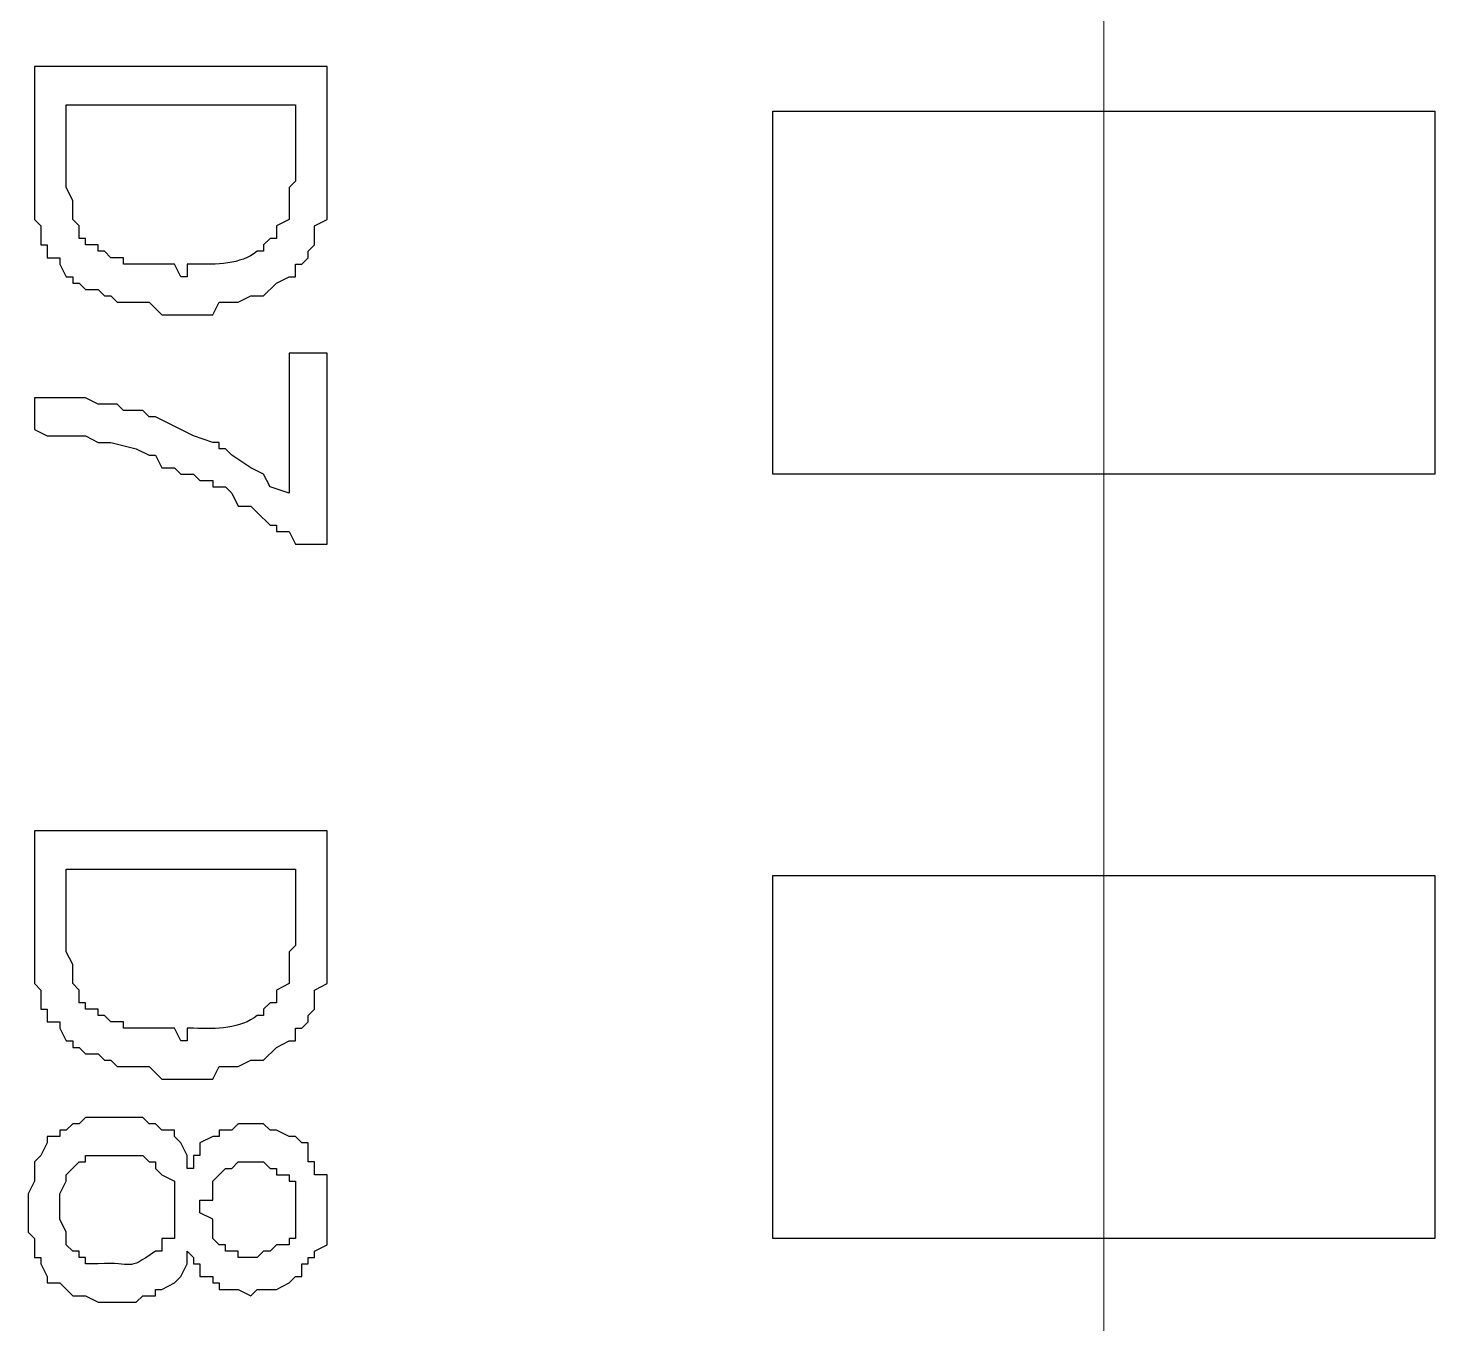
# Model space of a CAD drawing. Header units: millimetres. Extents: x -3 to 153, y 27 to 116.
# Drawn here: x 47.896 to 52.573, y 74.945 to 79.251 of the extents above; entities that cross this region are included whole.
import ezdxf

# ---------------------------------------------------------------- set-up
doc = ezdxf.new("R2010")
doc.units = ezdxf.units.MM
doc.header["$MEASUREMENT"] = 0
doc.layers.add('layer 1', color=7, linetype='Continuous')

msp = doc.modelspace()

# ---------------------------------------------------------------- linework, layer by layer
at = {"layer": 'layer 1', "color": 0, "lineweight": 20}
msp.add_open_spline([(51.4728, 46.6325), (51.4728, 46.6325), (51.4728, 87.2514), (51.4728, 87.2514)], degree=3, dxfattribs=at)
at = {"layer": 'layer 1', "color": 0}
for points, knots in [([(47.9168, 79.1234), (47.9168, 79.1234), (48.8904, 79.1234), (48.8904, 79.1234), (48.8904, 79.1234), (48.8904, 79.1234), (48.8904, 78.7847), (48.8904, 78.7847), (48.8904, 78.7847), (48.8904, 78.7353), (48.8904, 78.6859), (48.8904, 78.6365), (48.8904, 78.6365), (48.8904, 78.6365), (48.8904, 78.6154), (48.8904, 78.6154), (48.8904, 78.6154), (48.8904, 78.6154), (48.8481, 78.5942), (48.8481, 78.5942), (48.8481, 78.5942), (48.8481, 78.5942), (48.8481, 78.5307), (48.8481, 78.5307), (48.8481, 78.5307), (48.8481, 78.5307), (48.8269, 78.5095), (48.8269, 78.5095), (48.8269, 78.5095), (48.8269, 78.5095), (48.8269, 78.4884), (48.8269, 78.4884), (48.8269, 78.4884), (48.8269, 78.4884), (48.8058, 78.4672), (48.8058, 78.4672), (48.8058, 78.4672), (48.8058, 78.4672), (48.7846, 78.4672), (48.7846, 78.4672), (48.7846, 78.4672), (48.7846, 78.4672), (48.7846, 78.4249), (48.7846, 78.4249), (48.7846, 78.4249), (48.7846, 78.4249), (48.7634, 78.4249), (48.7634, 78.4249), (48.7634, 78.4249), (48.7634, 78.4249), (48.7211, 78.4037), (48.7211, 78.4037), (48.7211, 78.4037), (48.7211, 78.4037), (48.6788, 78.3614), (48.6788, 78.3614), (48.6788, 78.3614), (48.6788, 78.3614), (48.6364, 78.3614), (48.6364, 78.3614), (48.6364, 78.3614), (48.6364, 78.3614), (48.5941, 78.3402), (48.5941, 78.3402), (48.5941, 78.3402), (48.5941, 78.3402), (48.5306, 78.3402), (48.5306, 78.3402), (48.5306, 78.3402), (48.5306, 78.3402), (48.5094, 78.2979), (48.5094, 78.2979), (48.5094, 78.2979), (48.5094, 78.2979), (48.3401, 78.2979), (48.3401, 78.2979), (48.3401, 78.2979), (48.3401, 78.2979), (48.2978, 78.3402), (48.2978, 78.3402), (48.2978, 78.3402), (48.2978, 78.3402), (48.1919, 78.3402), (48.1919, 78.3402), (48.1919, 78.3402), (48.1919, 78.3402), (48.1708, 78.3614), (48.1708, 78.3614), (48.1708, 78.3614), (48.1708, 78.3614), (48.1496, 78.3614), (48.1496, 78.3614), (48.1496, 78.3614), (48.1496, 78.3614), (48.1284, 78.3825), (48.1284, 78.3825), (48.1284, 78.3825), (48.1284, 78.3825), (48.0861, 78.3825), (48.0861, 78.3825), (48.0861, 78.3825), (48.0861, 78.3825), (48.0649, 78.4037), (48.0649, 78.4037), (48.0649, 78.4037), (48.0649, 78.4037), (48.0438, 78.4037), (48.0438, 78.4037), (48.0438, 78.4037), (48.0438, 78.4037), (48.0438, 78.4249), (48.0438, 78.4249), (48.0438, 78.4249), (48.0438, 78.4249), (48.0226, 78.4249), (48.0226, 78.4249), (48.0226, 78.4249), (48.0226, 78.4249), (48.0014, 78.4672), (48.0014, 78.4672), (48.0014, 78.4672), (48.0014, 78.4672), (48.0014, 78.4884), (48.0014, 78.4884), (48.0014, 78.4884), (48.0014, 78.4884), (47.9591, 78.4884), (47.9591, 78.4884), (47.9591, 78.4884), (47.9591, 78.4884), (47.9591, 78.5307), (47.9591, 78.5307), (47.9591, 78.5307), (47.9591, 78.5307), (47.9379, 78.5307), (47.9379, 78.5307), (47.9379, 78.5307), (47.9379, 78.5307), (47.9379, 78.5942), (47.9379, 78.5942), (47.9379, 78.5942), (47.9379, 78.5942), (47.9168, 78.6154), (47.9168, 78.6154), (47.9168, 78.6154), (47.9168, 78.6154), (47.9168, 78.7635), (47.9168, 78.7635), (47.9168, 78.7635), (47.9168, 78.7635), (47.9168, 79.1234), (47.9168, 79.1234)], [0, 0, 0, 0, 0.025641, 0.025641, 0.025641, 0.025641, 0.051282, 0.051282, 0.051282, 0.051282, 0.076923, 0.076923, 0.076923, 0.076923, 0.102564, 0.102564, 0.102564, 0.102564, 0.128205, 0.128205, 0.128205, 0.128205, 0.153846, 0.153846, 0.153846, 0.153846, 0.179487, 0.179487, 0.179487, 0.179487, 0.205128, 0.205128, 0.205128, 0.205128, 0.230769, 0.230769, 0.230769, 0.230769, 0.25641, 0.25641, 0.25641, 0.25641, 0.282051, 0.282051, 0.282051, 0.282051, 0.307692, 0.307692, 0.307692, 0.307692, 0.333333, 0.333333, 0.333333, 0.333333, 0.358974, 0.358974, 0.358974, 0.358974, 0.384615, 0.384615, 0.384615, 0.384615, 0.410256, 0.410256, 0.410256, 0.410256, 0.435897, 0.435897, 0.435897, 0.435897, 0.461538, 0.461538, 0.461538, 0.461538, 0.487179, 0.487179, 0.487179, 0.487179, 0.512821, 0.512821, 0.512821, 0.512821, 0.538462, 0.538462, 0.538462, 0.538462, 0.564103, 0.564103, 0.564103, 0.564103, 0.589744, 0.589744, 0.589744, 0.589744, 0.615385, 0.615385, 0.615385, 0.615385, 0.641026, 0.641026, 0.641026, 0.641026, 0.666667, 0.666667, 0.666667, 0.666667, 0.692308, 0.692308, 0.692308, 0.692308, 0.717949, 0.717949, 0.717949, 0.717949, 0.74359, 0.74359, 0.74359, 0.74359, 0.769231, 0.769231, 0.769231, 0.769231, 0.794872, 0.794872, 0.794872, 0.794872, 0.820513, 0.820513, 0.820513, 0.820513, 0.846154, 0.846154, 0.846154, 0.846154, 0.871795, 0.871795, 0.871795, 0.871795, 0.897436, 0.897436, 0.897436, 0.897436, 0.923077, 0.923077, 0.923077, 0.923077, 0.948718, 0.948718, 0.948718, 0.948718, 1, 1, 1, 1]), ([(48.0226, 78.9964), (48.0226, 78.9964), (48.0226, 78.7212), (48.0226, 78.7212), (48.0226, 78.7212), (48.0226, 78.7212), (48.0438, 78.6789), (48.0438, 78.6789), (48.0438, 78.6789), (48.0438, 78.6789), (48.0438, 78.6154), (48.0438, 78.6154), (48.0438, 78.6154), (48.0438, 78.6154), (48.0649, 78.5942), (48.0649, 78.5942), (48.0649, 78.5942), (48.0649, 78.5942), (48.0649, 78.5519), (48.0649, 78.5519), (48.0649, 78.5519), (48.0649, 78.5519), (48.0861, 78.5519), (48.0861, 78.5519), (48.0861, 78.5519), (48.0861, 78.5519), (48.0861, 78.5307), (48.0861, 78.5307), (48.0861, 78.5307), (48.0861, 78.5307), (48.1284, 78.5307), (48.1284, 78.5307), (48.1284, 78.5307), (48.1284, 78.5307), (48.1284, 78.5095), (48.1284, 78.5095), (48.1284, 78.5095), (48.1284, 78.5095), (48.1496, 78.5095), (48.1496, 78.5095), (48.1496, 78.5095), (48.1496, 78.5095), (48.1708, 78.4884), (48.1708, 78.4884), (48.1708, 78.4884), (48.1708, 78.4884), (48.2131, 78.4884), (48.2131, 78.4884), (48.2131, 78.4884), (48.2131, 78.4884), (48.2131, 78.4672), (48.2131, 78.4672), (48.2131, 78.4672), (48.2131, 78.4672), (48.3824, 78.4672), (48.3824, 78.4672), (48.3824, 78.4672), (48.3824, 78.4672), (48.4036, 78.4249), (48.4036, 78.4249), (48.4036, 78.4249), (48.4036, 78.4249), (48.4248, 78.4249), (48.4248, 78.4249), (48.4248, 78.4249), (48.4248, 78.4249), (48.4248, 78.4672), (48.4248, 78.4672), (48.4248, 78.4672), (48.4248, 78.4672), (48.4459, 78.4672), (48.4459, 78.4672), (48.4459, 78.4672), (48.5221, 78.4644), (48.6012, 78.4654), (48.6576, 78.5095), (48.6576, 78.5095), (48.6576, 78.5095), (48.6788, 78.5095), (48.6788, 78.5095), (48.6788, 78.5095), (48.6788, 78.5095), (48.6788, 78.5307), (48.6788, 78.5307), (48.6788, 78.5307), (48.6788, 78.5307), (48.6999, 78.5519), (48.6999, 78.5519), (48.6999, 78.5519), (48.6999, 78.5519), (48.7211, 78.5519), (48.7211, 78.5519), (48.7211, 78.5519), (48.7211, 78.5519), (48.7211, 78.5942), (48.7211, 78.5942), (48.7211, 78.5942), (48.7211, 78.5942), (48.7634, 78.6154), (48.7634, 78.6154), (48.7634, 78.6154), (48.7634, 78.6154), (48.7634, 78.7212), (48.7634, 78.7212), (48.7634, 78.7212), (48.7634, 78.7212), (48.7846, 78.7424), (48.7846, 78.7424), (48.7846, 78.7424), (48.7846, 78.7424), (48.7846, 78.9964), (48.7846, 78.9964), (48.7846, 78.9964), (48.7846, 78.9964), (48.0226, 78.9964), (48.0226, 78.9964)], [0, 0, 0, 0, 0.033333, 0.033333, 0.033333, 0.033333, 0.066667, 0.066667, 0.066667, 0.066667, 0.1, 0.1, 0.1, 0.1, 0.133333, 0.133333, 0.133333, 0.133333, 0.166667, 0.166667, 0.166667, 0.166667, 0.2, 0.2, 0.2, 0.2, 0.233333, 0.233333, 0.233333, 0.233333, 0.266667, 0.266667, 0.266667, 0.266667, 0.3, 0.3, 0.3, 0.3, 0.333333, 0.333333, 0.333333, 0.333333, 0.366667, 0.366667, 0.366667, 0.366667, 0.4, 0.4, 0.4, 0.4, 0.433333, 0.433333, 0.433333, 0.433333, 0.466667, 0.466667, 0.466667, 0.466667, 0.5, 0.5, 0.5, 0.5, 0.533333, 0.533333, 0.533333, 0.533333, 0.566667, 0.566667, 0.566667, 0.566667, 0.6, 0.6, 0.6, 0.6, 0.633333, 0.633333, 0.633333, 0.633333, 0.666667, 0.666667, 0.666667, 0.666667, 0.7, 0.7, 0.7, 0.7, 0.733333, 0.733333, 0.733333, 0.733333, 0.766667, 0.766667, 0.766667, 0.766667, 0.8, 0.8, 0.8, 0.8, 0.833333, 0.833333, 0.833333, 0.833333, 0.866667, 0.866667, 0.866667, 0.866667, 0.9, 0.9, 0.9, 0.9, 0.933333, 0.933333, 0.933333, 0.933333, 1, 1, 1, 1]), ([(50.3721, 78.9752), (50.3721, 78.9752), (50.3721, 77.7687), (50.3721, 77.7687), (50.3721, 77.7687), (50.3721, 77.7687), (52.5734, 77.7687), (52.5734, 77.7687), (52.5734, 77.7687), (52.5734, 77.7687), (52.5734, 78.9752), (52.5734, 78.9752), (52.5734, 78.9752), (52.5734, 78.9752), (50.3721, 78.9752), (50.3721, 78.9752)], [0, 0, 0, 0, 0.2, 0.2, 0.2, 0.2, 0.4, 0.4, 0.4, 0.4, 0.6, 0.6, 0.6, 0.6, 1, 1, 1, 1]), ([(48.7634, 78.1709), (48.7634, 78.1709), (48.8904, 78.1709), (48.8904, 78.1709), (48.8904, 78.1709), (48.8904, 78.1709), (48.8904, 77.5359), (48.8904, 77.5359), (48.8904, 77.5359), (48.8904, 77.5359), (48.7846, 77.5359), (48.7846, 77.5359), (48.7846, 77.5359), (48.7846, 77.5359), (48.7634, 77.5782), (48.7634, 77.5782), (48.7634, 77.5782), (48.7634, 77.5782), (48.7211, 77.5782), (48.7211, 77.5782), (48.7211, 77.5782), (48.7211, 77.5782), (48.7211, 77.5994), (48.7211, 77.5994), (48.7211, 77.5994), (48.7211, 77.5994), (48.6999, 77.5994), (48.6999, 77.5994), (48.6999, 77.5994), (48.6999, 77.5994), (48.6576, 77.6417), (48.6576, 77.6417), (48.6576, 77.6417), (48.6576, 77.6417), (48.6364, 77.6629), (48.6364, 77.6629), (48.6364, 77.6629), (48.6364, 77.6629), (48.5941, 77.6629), (48.5941, 77.6629), (48.5941, 77.6629), (48.5941, 77.6629), (48.5729, 77.7052), (48.5729, 77.7052), (48.5729, 77.7052), (48.5729, 77.7052), (48.5518, 77.7264), (48.5518, 77.7264), (48.5518, 77.7264), (48.5518, 77.7264), (48.5094, 77.7264), (48.5094, 77.7264), (48.5094, 77.7264), (48.5094, 77.7264), (48.5094, 77.7475), (48.5094, 77.7475), (48.5094, 77.7475), (48.5094, 77.7475), (48.4671, 77.7475), (48.4671, 77.7475), (48.4671, 77.7475), (48.4671, 77.7475), (48.4459, 77.7687), (48.4459, 77.7687), (48.4459, 77.7687), (48.4459, 77.7687), (48.4036, 77.7687), (48.4036, 77.7687), (48.4036, 77.7687), (48.4036, 77.7687), (48.3824, 77.7899), (48.3824, 77.7899), (48.3824, 77.7899), (48.3824, 77.7899), (48.3401, 77.7899), (48.3401, 77.7899), (48.3401, 77.7899), (48.3401, 77.7899), (48.3189, 77.8322), (48.3189, 77.8322), (48.3189, 77.8322), (48.3189, 77.8322), (48.2978, 77.8322), (48.2978, 77.8322), (48.2978, 77.8322), (48.2978, 77.8322), (48.2554, 77.8534), (48.2554, 77.8534), (48.2554, 77.8534), (48.2554, 77.8534), (48.1708, 77.8745), (48.1708, 77.8745), (48.1708, 77.8745), (48.1708, 77.8745), (48.1284, 77.8745), (48.1284, 77.8745), (48.1284, 77.8745), (48.1284, 77.8745), (48.0861, 77.8957), (48.0861, 77.8957), (48.0861, 77.8957), (48.0861, 77.8957), (47.9591, 77.8957), (47.9591, 77.8957), (47.9591, 77.8957), (47.9591, 77.8957), (47.9168, 77.9169), (47.9168, 77.9169), (47.9168, 77.9169), (47.9168, 77.9169), (47.9168, 78.0227), (47.9168, 78.0227), (47.9168, 78.0227), (47.9168, 78.0227), (48.0861, 78.0227), (48.0861, 78.0227), (48.0861, 78.0227), (48.0861, 78.0227), (48.1284, 78.0015), (48.1284, 78.0015), (48.1284, 78.0015), (48.1284, 78.0015), (48.1919, 78.0015), (48.1919, 78.0015), (48.1919, 78.0015), (48.1919, 78.0015), (48.2131, 77.9804), (48.2131, 77.9804), (48.2131, 77.9804), (48.2131, 77.9804), (48.2766, 77.9804), (48.2766, 77.9804), (48.2766, 77.9804), (48.2766, 77.9804), (48.2978, 77.9592), (48.2978, 77.9592), (48.2978, 77.9592), (48.2978, 77.9592), (48.3189, 77.9592), (48.3189, 77.9592), (48.3189, 77.9592), (48.3189, 77.9592), (48.4036, 77.9169), (48.4036, 77.9169), (48.4036, 77.9169), (48.4036, 77.9169), (48.4459, 77.8957), (48.4459, 77.8957), (48.4459, 77.8957), (48.4459, 77.8957), (48.5094, 77.8745), (48.5094, 77.8745), (48.5094, 77.8745), (48.5094, 77.8745), (48.5306, 77.8745), (48.5306, 77.8745), (48.5306, 77.8745), (48.5306, 77.8745), (48.5306, 77.8534), (48.5306, 77.8534), (48.5306, 77.8534), (48.5306, 77.8534), (48.5518, 77.8534), (48.5518, 77.8534), (48.5518, 77.8534), (48.5518, 77.8534), (48.5729, 77.8322), (48.5729, 77.8322), (48.5729, 77.8322), (48.5729, 77.8322), (48.6364, 77.7899), (48.6364, 77.7899), (48.6364, 77.7899), (48.6364, 77.7899), (48.6788, 77.7687), (48.6788, 77.7687), (48.6788, 77.7687), (48.6788, 77.7687), (48.6999, 77.7264), (48.6999, 77.7264), (48.6999, 77.7264), (48.6999, 77.7264), (48.7634, 77.7052), (48.7634, 77.7052), (48.7634, 77.7052), (48.7634, 77.7052), (48.7634, 78.1709), (48.7634, 78.1709)], [0, 0, 0, 0, 0.020833, 0.020833, 0.020833, 0.020833, 0.041667, 0.041667, 0.041667, 0.041667, 0.0625, 0.0625, 0.0625, 0.0625, 0.083333, 0.083333, 0.083333, 0.083333, 0.104167, 0.104167, 0.104167, 0.104167, 0.125, 0.125, 0.125, 0.125, 0.145833, 0.145833, 0.145833, 0.145833, 0.166667, 0.166667, 0.166667, 0.166667, 0.1875, 0.1875, 0.1875, 0.1875, 0.208333, 0.208333, 0.208333, 0.208333, 0.229167, 0.229167, 0.229167, 0.229167, 0.25, 0.25, 0.25, 0.25, 0.270833, 0.270833, 0.270833, 0.270833, 0.291667, 0.291667, 0.291667, 0.291667, 0.3125, 0.3125, 0.3125, 0.3125, 0.333333, 0.333333, 0.333333, 0.333333, 0.354167, 0.354167, 0.354167, 0.354167, 0.375, 0.375, 0.375, 0.375, 0.395833, 0.395833, 0.395833, 0.395833, 0.416667, 0.416667, 0.416667, 0.416667, 0.4375, 0.4375, 0.4375, 0.4375, 0.458333, 0.458333, 0.458333, 0.458333, 0.479167, 0.479167, 0.479167, 0.479167, 0.5, 0.5, 0.5, 0.5, 0.520833, 0.520833, 0.520833, 0.520833, 0.541667, 0.541667, 0.541667, 0.541667, 0.5625, 0.5625, 0.5625, 0.5625, 0.583333, 0.583333, 0.583333, 0.583333, 0.604167, 0.604167, 0.604167, 0.604167, 0.625, 0.625, 0.625, 0.625, 0.645833, 0.645833, 0.645833, 0.645833, 0.666667, 0.666667, 0.666667, 0.666667, 0.6875, 0.6875, 0.6875, 0.6875, 0.708333, 0.708333, 0.708333, 0.708333, 0.729167, 0.729167, 0.729167, 0.729167, 0.75, 0.75, 0.75, 0.75, 0.770833, 0.770833, 0.770833, 0.770833, 0.791667, 0.791667, 0.791667, 0.791667, 0.8125, 0.8125, 0.8125, 0.8125, 0.833333, 0.833333, 0.833333, 0.833333, 0.854167, 0.854167, 0.854167, 0.854167, 0.875, 0.875, 0.875, 0.875, 0.895833, 0.895833, 0.895833, 0.895833, 0.916667, 0.916667, 0.916667, 0.916667, 0.9375, 0.9375, 0.9375, 0.9375, 0.958333, 0.958333, 0.958333, 0.958333, 1, 1, 1, 1]), ([(47.9168, 76.5834), (47.9168, 76.5834), (48.8904, 76.5834), (48.8904, 76.5834), (48.8904, 76.5834), (48.8904, 76.5834), (48.8904, 76.2447), (48.8904, 76.2447), (48.8904, 76.2447), (48.8904, 76.1953), (48.8904, 76.1459), (48.8904, 76.0965), (48.8904, 76.0965), (48.8904, 76.0965), (48.8904, 76.0754), (48.8904, 76.0754), (48.8904, 76.0754), (48.8904, 76.0754), (48.8481, 76.0542), (48.8481, 76.0542), (48.8481, 76.0542), (48.8481, 76.0542), (48.8481, 75.9907), (48.8481, 75.9907), (48.8481, 75.9907), (48.8481, 75.9907), (48.8269, 75.9695), (48.8269, 75.9695), (48.8269, 75.9695), (48.8269, 75.9695), (48.8269, 75.9484), (48.8269, 75.9484), (48.8269, 75.9484), (48.8269, 75.9484), (48.8058, 75.9272), (48.8058, 75.9272), (48.8058, 75.9272), (48.8058, 75.9272), (48.7846, 75.9272), (48.7846, 75.9272), (48.7846, 75.9272), (48.7846, 75.9272), (48.7846, 75.8849), (48.7846, 75.8849), (48.7846, 75.8849), (48.7846, 75.8849), (48.7634, 75.8849), (48.7634, 75.8849), (48.7634, 75.8849), (48.7634, 75.8849), (48.7211, 75.8637), (48.7211, 75.8637), (48.7211, 75.8637), (48.7211, 75.8637), (48.6788, 75.8214), (48.6788, 75.8214), (48.6788, 75.8214), (48.6788, 75.8214), (48.6364, 75.8214), (48.6364, 75.8214), (48.6364, 75.8214), (48.6364, 75.8214), (48.5941, 75.8002), (48.5941, 75.8002), (48.5941, 75.8002), (48.5941, 75.8002), (48.5306, 75.8002), (48.5306, 75.8002), (48.5306, 75.8002), (48.5306, 75.8002), (48.5094, 75.7579), (48.5094, 75.7579), (48.5094, 75.7579), (48.5094, 75.7579), (48.3401, 75.7579), (48.3401, 75.7579), (48.3401, 75.7579), (48.3401, 75.7579), (48.2978, 75.8002), (48.2978, 75.8002), (48.2978, 75.8002), (48.2978, 75.8002), (48.1919, 75.8002), (48.1919, 75.8002), (48.1919, 75.8002), (48.1919, 75.8002), (48.1708, 75.8214), (48.1708, 75.8214), (48.1708, 75.8214), (48.1708, 75.8214), (48.1496, 75.8214), (48.1496, 75.8214), (48.1496, 75.8214), (48.1496, 75.8214), (48.1284, 75.8425), (48.1284, 75.8425), (48.1284, 75.8425), (48.1284, 75.8425), (48.0861, 75.8425), (48.0861, 75.8425), (48.0861, 75.8425), (48.0861, 75.8425), (48.0649, 75.8637), (48.0649, 75.8637), (48.0649, 75.8637), (48.0649, 75.8637), (48.0438, 75.8637), (48.0438, 75.8637), (48.0438, 75.8637), (48.0438, 75.8637), (48.0438, 75.8849), (48.0438, 75.8849), (48.0438, 75.8849), (48.0438, 75.8849), (48.0226, 75.8849), (48.0226, 75.8849), (48.0226, 75.8849), (48.0226, 75.8849), (48.0014, 75.9272), (48.0014, 75.9272), (48.0014, 75.9272), (48.0014, 75.9272), (48.0014, 75.9484), (48.0014, 75.9484), (48.0014, 75.9484), (48.0014, 75.9484), (47.9591, 75.9484), (47.9591, 75.9484), (47.9591, 75.9484), (47.9591, 75.9484), (47.9591, 75.9907), (47.9591, 75.9907), (47.9591, 75.9907), (47.9591, 75.9907), (47.9379, 75.9907), (47.9379, 75.9907), (47.9379, 75.9907), (47.9379, 75.9907), (47.9379, 76.0542), (47.9379, 76.0542), (47.9379, 76.0542), (47.9379, 76.0542), (47.9168, 76.0754), (47.9168, 76.0754), (47.9168, 76.0754), (47.9168, 76.0754), (47.9168, 76.2235), (47.9168, 76.2235), (47.9168, 76.2235), (47.9168, 76.2235), (47.9168, 76.5834), (47.9168, 76.5834)], [0, 0, 0, 0, 0.025641, 0.025641, 0.025641, 0.025641, 0.051282, 0.051282, 0.051282, 0.051282, 0.076923, 0.076923, 0.076923, 0.076923, 0.102564, 0.102564, 0.102564, 0.102564, 0.128205, 0.128205, 0.128205, 0.128205, 0.153846, 0.153846, 0.153846, 0.153846, 0.179487, 0.179487, 0.179487, 0.179487, 0.205128, 0.205128, 0.205128, 0.205128, 0.230769, 0.230769, 0.230769, 0.230769, 0.25641, 0.25641, 0.25641, 0.25641, 0.282051, 0.282051, 0.282051, 0.282051, 0.307692, 0.307692, 0.307692, 0.307692, 0.333333, 0.333333, 0.333333, 0.333333, 0.358974, 0.358974, 0.358974, 0.358974, 0.384615, 0.384615, 0.384615, 0.384615, 0.410256, 0.410256, 0.410256, 0.410256, 0.435897, 0.435897, 0.435897, 0.435897, 0.461538, 0.461538, 0.461538, 0.461538, 0.487179, 0.487179, 0.487179, 0.487179, 0.512821, 0.512821, 0.512821, 0.512821, 0.538462, 0.538462, 0.538462, 0.538462, 0.564103, 0.564103, 0.564103, 0.564103, 0.589744, 0.589744, 0.589744, 0.589744, 0.615385, 0.615385, 0.615385, 0.615385, 0.641026, 0.641026, 0.641026, 0.641026, 0.666667, 0.666667, 0.666667, 0.666667, 0.692308, 0.692308, 0.692308, 0.692308, 0.717949, 0.717949, 0.717949, 0.717949, 0.74359, 0.74359, 0.74359, 0.74359, 0.769231, 0.769231, 0.769231, 0.769231, 0.794872, 0.794872, 0.794872, 0.794872, 0.820513, 0.820513, 0.820513, 0.820513, 0.846154, 0.846154, 0.846154, 0.846154, 0.871795, 0.871795, 0.871795, 0.871795, 0.897436, 0.897436, 0.897436, 0.897436, 0.923077, 0.923077, 0.923077, 0.923077, 0.948718, 0.948718, 0.948718, 0.948718, 1, 1, 1, 1]), ([(48.0226, 76.4564), (48.0226, 76.4564), (48.0226, 76.1812), (48.0226, 76.1812), (48.0226, 76.1812), (48.0226, 76.1812), (48.0438, 76.1389), (48.0438, 76.1389), (48.0438, 76.1389), (48.0438, 76.1389), (48.0438, 76.0754), (48.0438, 76.0754), (48.0438, 76.0754), (48.0438, 76.0754), (48.0649, 76.0542), (48.0649, 76.0542), (48.0649, 76.0542), (48.0649, 76.0542), (48.0649, 76.0119), (48.0649, 76.0119), (48.0649, 76.0119), (48.0649, 76.0119), (48.0861, 76.0119), (48.0861, 76.0119), (48.0861, 76.0119), (48.0861, 76.0119), (48.0861, 75.9907), (48.0861, 75.9907), (48.0861, 75.9907), (48.0861, 75.9907), (48.1284, 75.9907), (48.1284, 75.9907), (48.1284, 75.9907), (48.1284, 75.9907), (48.1284, 75.9695), (48.1284, 75.9695), (48.1284, 75.9695), (48.1284, 75.9695), (48.1496, 75.9695), (48.1496, 75.9695), (48.1496, 75.9695), (48.1496, 75.9695), (48.1708, 75.9484), (48.1708, 75.9484), (48.1708, 75.9484), (48.1708, 75.9484), (48.2131, 75.9484), (48.2131, 75.9484), (48.2131, 75.9484), (48.2131, 75.9484), (48.2131, 75.9272), (48.2131, 75.9272), (48.2131, 75.9272), (48.2131, 75.9272), (48.3824, 75.9272), (48.3824, 75.9272), (48.3824, 75.9272), (48.3824, 75.9272), (48.4036, 75.8849), (48.4036, 75.8849), (48.4036, 75.8849), (48.4036, 75.8849), (48.4248, 75.8849), (48.4248, 75.8849), (48.4248, 75.8849), (48.4248, 75.8849), (48.4248, 75.9272), (48.4248, 75.9272), (48.4248, 75.9272), (48.4248, 75.9272), (48.4459, 75.9272), (48.4459, 75.9272), (48.4459, 75.9272), (48.5221, 75.9244), (48.6012, 75.9254), (48.6576, 75.9695), (48.6576, 75.9695), (48.6576, 75.9695), (48.6788, 75.9695), (48.6788, 75.9695), (48.6788, 75.9695), (48.6788, 75.9695), (48.6788, 75.9907), (48.6788, 75.9907), (48.6788, 75.9907), (48.6788, 75.9907), (48.6999, 76.0119), (48.6999, 76.0119), (48.6999, 76.0119), (48.6999, 76.0119), (48.7211, 76.0119), (48.7211, 76.0119), (48.7211, 76.0119), (48.7211, 76.0119), (48.7211, 76.0542), (48.7211, 76.0542), (48.7211, 76.0542), (48.7211, 76.0542), (48.7634, 76.0754), (48.7634, 76.0754), (48.7634, 76.0754), (48.7634, 76.0754), (48.7634, 76.1812), (48.7634, 76.1812), (48.7634, 76.1812), (48.7634, 76.1812), (48.7846, 76.2024), (48.7846, 76.2024), (48.7846, 76.2024), (48.7846, 76.2024), (48.7846, 76.4564), (48.7846, 76.4564), (48.7846, 76.4564), (48.7846, 76.4564), (48.0226, 76.4564), (48.0226, 76.4564)], [0, 0, 0, 0, 0.033333, 0.033333, 0.033333, 0.033333, 0.066667, 0.066667, 0.066667, 0.066667, 0.1, 0.1, 0.1, 0.1, 0.133333, 0.133333, 0.133333, 0.133333, 0.166667, 0.166667, 0.166667, 0.166667, 0.2, 0.2, 0.2, 0.2, 0.233333, 0.233333, 0.233333, 0.233333, 0.266667, 0.266667, 0.266667, 0.266667, 0.3, 0.3, 0.3, 0.3, 0.333333, 0.333333, 0.333333, 0.333333, 0.366667, 0.366667, 0.366667, 0.366667, 0.4, 0.4, 0.4, 0.4, 0.433333, 0.433333, 0.433333, 0.433333, 0.466667, 0.466667, 0.466667, 0.466667, 0.5, 0.5, 0.5, 0.5, 0.533333, 0.533333, 0.533333, 0.533333, 0.566667, 0.566667, 0.566667, 0.566667, 0.6, 0.6, 0.6, 0.6, 0.633333, 0.633333, 0.633333, 0.633333, 0.666667, 0.666667, 0.666667, 0.666667, 0.7, 0.7, 0.7, 0.7, 0.733333, 0.733333, 0.733333, 0.733333, 0.766667, 0.766667, 0.766667, 0.766667, 0.8, 0.8, 0.8, 0.8, 0.833333, 0.833333, 0.833333, 0.833333, 0.866667, 0.866667, 0.866667, 0.866667, 0.9, 0.9, 0.9, 0.9, 0.933333, 0.933333, 0.933333, 0.933333, 1, 1, 1, 1]), ([(50.3721, 76.4352), (50.3721, 76.4352), (50.3721, 75.2287), (50.3721, 75.2287), (50.3721, 75.2287), (50.3721, 75.2287), (52.5734, 75.2287), (52.5734, 75.2287), (52.5734, 75.2287), (52.5734, 75.2287), (52.5734, 76.4352), (52.5734, 76.4352), (52.5734, 76.4352), (52.5734, 76.4352), (50.3721, 76.4352), (50.3721, 76.4352)], [0, 0, 0, 0, 0.2, 0.2, 0.2, 0.2, 0.4, 0.4, 0.4, 0.4, 0.6, 0.6, 0.6, 0.6, 1, 1, 1, 1]), ([(48.4248, 75.4615), (48.4248, 75.4615), (48.4459, 75.4615), (48.4459, 75.4615), (48.4459, 75.4615), (48.4459, 75.4615), (48.4459, 75.5039), (48.4459, 75.5039), (48.4459, 75.5039), (48.4459, 75.5039), (48.4671, 75.5039), (48.4671, 75.5039), (48.4671, 75.5039), (48.4671, 75.5039), (48.4671, 75.5462), (48.4671, 75.5462), (48.4671, 75.5462), (48.4671, 75.5462), (48.5094, 75.5674), (48.5094, 75.5674), (48.5094, 75.5674), (48.5094, 75.5674), (48.5306, 75.5674), (48.5306, 75.5674), (48.5306, 75.5674), (48.5306, 75.5674), (48.5306, 75.5885), (48.5306, 75.5885), (48.5306, 75.5885), (48.5306, 75.5885), (48.5729, 75.5885), (48.5729, 75.5885), (48.5729, 75.5885), (48.5729, 75.5885), (48.5941, 75.6097), (48.5941, 75.6097), (48.5941, 75.6097), (48.5941, 75.6097), (48.6788, 75.6097), (48.6788, 75.6097), (48.6788, 75.6097), (48.6788, 75.6097), (48.6999, 75.5885), (48.6999, 75.5885), (48.6999, 75.5885), (48.6999, 75.5885), (48.7211, 75.5885), (48.7211, 75.5885), (48.7211, 75.5885), (48.7211, 75.5885), (48.7634, 75.5674), (48.7634, 75.5674), (48.7634, 75.5674), (48.7634, 75.5674), (48.7846, 75.5674), (48.7846, 75.5674), (48.7846, 75.5674), (48.7846, 75.5674), (48.8058, 75.5462), (48.8058, 75.5462), (48.8058, 75.5462), (48.8058, 75.5462), (48.8269, 75.5462), (48.8269, 75.5462), (48.8269, 75.5462), (48.8269, 75.5462), (48.8269, 75.4827), (48.8269, 75.4827), (48.8269, 75.4827), (48.8269, 75.4827), (48.8481, 75.4827), (48.8481, 75.4827), (48.8481, 75.4827), (48.8481, 75.4827), (48.8481, 75.4404), (48.8481, 75.4404), (48.8481, 75.4404), (48.8481, 75.4404), (48.8904, 75.4404), (48.8904, 75.4404), (48.8904, 75.4404), (48.8904, 75.4404), (48.8904, 75.4192), (48.8904, 75.4192), (48.8904, 75.4192), (48.8904, 75.3628), (48.8904, 75.3063), (48.8904, 75.2499), (48.8904, 75.2499), (48.8904, 75.2499), (48.8904, 75.2075), (48.8904, 75.2075), (48.8904, 75.2075), (48.8904, 75.2075), (48.8481, 75.1864), (48.8481, 75.1864), (48.8481, 75.1864), (48.8481, 75.1864), (48.8481, 75.1652), (48.8481, 75.1652), (48.8481, 75.1652), (48.8481, 75.1652), (48.8269, 75.1652), (48.8269, 75.1652), (48.8269, 75.1652), (48.8269, 75.1652), (48.8269, 75.144), (48.8269, 75.144), (48.8269, 75.144), (48.8269, 75.144), (48.8058, 75.144), (48.8058, 75.144), (48.8058, 75.144), (48.8058, 75.144), (48.8058, 75.1017), (48.8058, 75.1017), (48.8058, 75.1017), (48.8058, 75.1017), (48.7846, 75.1017), (48.7846, 75.1017), (48.7846, 75.1017), (48.7846, 75.1017), (48.7634, 75.0805), (48.7634, 75.0805), (48.7634, 75.0805), (48.7634, 75.0805), (48.7211, 75.0594), (48.7211, 75.0594), (48.7211, 75.0594), (48.7211, 75.0594), (48.6576, 75.0594), (48.6576, 75.0594), (48.6576, 75.0594), (48.6576, 75.0594), (48.6364, 75.0382), (48.6364, 75.0382), (48.6364, 75.0382), (48.6364, 75.0382), (48.5941, 75.0594), (48.5941, 75.0594), (48.5941, 75.0594), (48.5941, 75.0594), (48.5306, 75.0594), (48.5306, 75.0594), (48.5306, 75.0594), (48.5306, 75.0594), (48.5306, 75.0805), (48.5306, 75.0805), (48.5306, 75.0805), (48.5306, 75.0805), (48.5094, 75.0805), (48.5094, 75.0805), (48.5094, 75.0805), (48.5094, 75.0805), (48.5094, 75.1017), (48.5094, 75.1017), (48.5094, 75.1017), (48.5094, 75.1017), (48.4671, 75.1017), (48.4671, 75.1017), (48.4671, 75.1017), (48.4671, 75.1017), (48.4671, 75.144), (48.4671, 75.144), (48.4671, 75.144), (48.4671, 75.144), (48.4459, 75.144), (48.4459, 75.144), (48.4459, 75.144), (48.4459, 75.144), (48.4459, 75.1652), (48.4459, 75.1652), (48.4459, 75.1652), (48.4459, 75.1652), (48.4248, 75.1864), (48.4248, 75.1864), (48.4248, 75.1864), (48.4248, 75.1864), (48.4248, 75.144), (48.4248, 75.144), (48.4248, 75.144), (48.4248, 75.144), (48.4036, 75.1017), (48.4036, 75.1017), (48.4036, 75.1017), (48.4036, 75.1017), (48.3824, 75.0805), (48.3824, 75.0805), (48.3824, 75.0805), (48.3824, 75.0805), (48.3401, 75.0594), (48.3401, 75.0594), (48.3401, 75.0594), (48.3401, 75.0594), (48.3189, 75.0594), (48.3189, 75.0594), (48.3189, 75.0594), (48.3189, 75.0594), (48.3189, 75.0382), (48.3189, 75.0382), (48.3189, 75.0382), (48.3189, 75.0382), (48.2766, 75.0382), (48.2766, 75.0382), (48.2766, 75.0382), (48.2766, 75.0382), (48.2554, 75.017), (48.2554, 75.017), (48.2554, 75.017), (48.2554, 75.017), (48.1284, 75.017), (48.1284, 75.017), (48.1284, 75.017), (48.1284, 75.017), (48.0861, 75.0382), (48.0861, 75.0382), (48.0861, 75.0382), (48.0861, 75.0382), (48.0438, 75.0382), (48.0438, 75.0382), (48.0438, 75.0382), (48.0438, 75.0382), (48.0014, 75.0805), (48.0014, 75.0805), (48.0014, 75.0805), (48.0014, 75.0805), (47.9591, 75.0805), (47.9591, 75.0805), (47.9591, 75.0805), (47.9591, 75.0805), (47.9591, 75.1017), (47.9591, 75.1017), (47.9591, 75.1017), (47.9591, 75.1017), (47.9379, 75.144), (47.9379, 75.144), (47.9379, 75.144), (47.9379, 75.144), (47.9379, 75.1652), (47.9379, 75.1652), (47.9379, 75.1652), (47.9379, 75.1652), (47.9168, 75.1652), (47.9168, 75.1652), (47.9168, 75.1652), (47.9168, 75.1652), (47.9168, 75.2287), (47.9168, 75.2287), (47.9168, 75.2287), (47.9168, 75.2287), (47.8956, 75.2499), (47.8956, 75.2499), (47.8956, 75.2499), (47.8956, 75.2499), (47.8956, 75.3769), (47.8956, 75.3769), (47.8956, 75.3769), (47.8956, 75.3769), (47.9168, 75.4192), (47.9168, 75.4192), (47.9168, 75.4192), (47.9168, 75.4192), (47.9168, 75.4827), (47.9168, 75.4827), (47.9168, 75.4827), (47.9168, 75.4827), (47.9379, 75.5039), (47.9379, 75.5039), (47.9379, 75.5039), (47.9379, 75.5039), (47.9591, 75.5462), (47.9591, 75.5462), (47.9591, 75.5462), (47.9591, 75.5462), (47.9591, 75.5674), (47.9591, 75.5674), (47.9591, 75.5674), (47.9591, 75.5674), (48.0014, 75.5674), (48.0014, 75.5674), (48.0014, 75.5674), (48.0014, 75.5674), (48.0014, 75.5885), (48.0014, 75.5885), (48.0014, 75.5885), (48.0014, 75.5885), (48.0226, 75.5885), (48.0226, 75.5885), (48.0226, 75.5885), (48.0226, 75.5885), (48.0438, 75.6097), (48.0438, 75.6097), (48.0438, 75.6097), (48.0438, 75.6097), (48.0649, 75.6097), (48.0649, 75.6097), (48.0649, 75.6097), (48.0649, 75.6097), (48.0861, 75.6309), (48.0861, 75.6309), (48.0861, 75.6309), (48.0861, 75.6309), (48.2766, 75.6309), (48.2766, 75.6309), (48.2766, 75.6309), (48.2766, 75.6309), (48.2978, 75.6097), (48.2978, 75.6097), (48.2978, 75.6097), (48.2978, 75.6097), (48.3189, 75.6097), (48.3189, 75.6097), (48.3189, 75.6097), (48.3189, 75.6097), (48.3401, 75.5885), (48.3401, 75.5885), (48.3401, 75.5885), (48.3401, 75.5885), (48.3824, 75.5885), (48.3824, 75.5885), (48.3824, 75.5885), (48.3824, 75.5885), (48.3824, 75.5674), (48.3824, 75.5674), (48.3824, 75.5674), (48.3824, 75.5674), (48.4036, 75.5462), (48.4036, 75.5462), (48.4036, 75.5462), (48.4036, 75.5462), (48.4248, 75.5039), (48.4248, 75.5039), (48.4248, 75.5039), (48.4248, 75.5039), (48.4248, 75.4615), (48.4248, 75.4615)], [0, 0, 0, 0, 0.011765, 0.011765, 0.011765, 0.011765, 0.023529, 0.023529, 0.023529, 0.023529, 0.035294, 0.035294, 0.035294, 0.035294, 0.047059, 0.047059, 0.047059, 0.047059, 0.058824, 0.058824, 0.058824, 0.058824, 0.070588, 0.070588, 0.070588, 0.070588, 0.082353, 0.082353, 0.082353, 0.082353, 0.094118, 0.094118, 0.094118, 0.094118, 0.105882, 0.105882, 0.105882, 0.105882, 0.117647, 0.117647, 0.117647, 0.117647, 0.129412, 0.129412, 0.129412, 0.129412, 0.141176, 0.141176, 0.141176, 0.141176, 0.152941, 0.152941, 0.152941, 0.152941, 0.164706, 0.164706, 0.164706, 0.164706, 0.176471, 0.176471, 0.176471, 0.176471, 0.188235, 0.188235, 0.188235, 0.188235, 0.2, 0.2, 0.2, 0.2, 0.211765, 0.211765, 0.211765, 0.211765, 0.223529, 0.223529, 0.223529, 0.223529, 0.235294, 0.235294, 0.235294, 0.235294, 0.247059, 0.247059, 0.247059, 0.247059, 0.258824, 0.258824, 0.258824, 0.258824, 0.270588, 0.270588, 0.270588, 0.270588, 0.282353, 0.282353, 0.282353, 0.282353, 0.294118, 0.294118, 0.294118, 0.294118, 0.305882, 0.305882, 0.305882, 0.305882, 0.317647, 0.317647, 0.317647, 0.317647, 0.329412, 0.329412, 0.329412, 0.329412, 0.341176, 0.341176, 0.341176, 0.341176, 0.352941, 0.352941, 0.352941, 0.352941, 0.364706, 0.364706, 0.364706, 0.364706, 0.376471, 0.376471, 0.376471, 0.376471, 0.388235, 0.388235, 0.388235, 0.388235, 0.4, 0.4, 0.4, 0.4, 0.411765, 0.411765, 0.411765, 0.411765, 0.423529, 0.423529, 0.423529, 0.423529, 0.435294, 0.435294, 0.435294, 0.435294, 0.447059, 0.447059, 0.447059, 0.447059, 0.458824, 0.458824, 0.458824, 0.458824, 0.470588, 0.470588, 0.470588, 0.470588, 0.482353, 0.482353, 0.482353, 0.482353, 0.494118, 0.494118, 0.494118, 0.494118, 0.505882, 0.505882, 0.505882, 0.505882, 0.517647, 0.517647, 0.517647, 0.517647, 0.529412, 0.529412, 0.529412, 0.529412, 0.541176, 0.541176, 0.541176, 0.541176, 0.552941, 0.552941, 0.552941, 0.552941, 0.564706, 0.564706, 0.564706, 0.564706, 0.576471, 0.576471, 0.576471, 0.576471, 0.588235, 0.588235, 0.588235, 0.588235, 0.6, 0.6, 0.6, 0.6, 0.611765, 0.611765, 0.611765, 0.611765, 0.623529, 0.623529, 0.623529, 0.623529, 0.635294, 0.635294, 0.635294, 0.635294, 0.647059, 0.647059, 0.647059, 0.647059, 0.658824, 0.658824, 0.658824, 0.658824, 0.670588, 0.670588, 0.670588, 0.670588, 0.682353, 0.682353, 0.682353, 0.682353, 0.694118, 0.694118, 0.694118, 0.694118, 0.705882, 0.705882, 0.705882, 0.705882, 0.717647, 0.717647, 0.717647, 0.717647, 0.729412, 0.729412, 0.729412, 0.729412, 0.741176, 0.741176, 0.741176, 0.741176, 0.752941, 0.752941, 0.752941, 0.752941, 0.764706, 0.764706, 0.764706, 0.764706, 0.776471, 0.776471, 0.776471, 0.776471, 0.788235, 0.788235, 0.788235, 0.788235, 0.8, 0.8, 0.8, 0.8, 0.811765, 0.811765, 0.811765, 0.811765, 0.823529, 0.823529, 0.823529, 0.823529, 0.835294, 0.835294, 0.835294, 0.835294, 0.847059, 0.847059, 0.847059, 0.847059, 0.858824, 0.858824, 0.858824, 0.858824, 0.870588, 0.870588, 0.870588, 0.870588, 0.882353, 0.882353, 0.882353, 0.882353, 0.894118, 0.894118, 0.894118, 0.894118, 0.905882, 0.905882, 0.905882, 0.905882, 0.917647, 0.917647, 0.917647, 0.917647, 0.929412, 0.929412, 0.929412, 0.929412, 0.941176, 0.941176, 0.941176, 0.941176, 0.952941, 0.952941, 0.952941, 0.952941, 0.964706, 0.964706, 0.964706, 0.964706, 0.976471, 0.976471, 0.976471, 0.976471, 1, 1, 1, 1]), ([(48.1919, 75.5039), (48.1919, 75.5039), (48.0861, 75.5039), (48.0861, 75.5039), (48.0861, 75.5039), (48.0861, 75.5039), (48.0861, 75.4827), (48.0861, 75.4827), (48.0861, 75.4827), (48.0861, 75.4827), (48.0649, 75.4827), (48.0649, 75.4827), (48.0649, 75.4827), (48.0649, 75.4827), (48.0226, 75.4404), (48.0226, 75.4404), (48.0226, 75.4404), (48.0226, 75.4404), (48.0226, 75.4192), (48.0226, 75.4192), (48.0226, 75.4192), (48.0226, 75.4192), (48.0014, 75.3769), (48.0014, 75.3769), (48.0014, 75.3769), (48.0014, 75.3769), (48.0014, 75.2922), (48.0014, 75.2922), (48.0014, 75.2922), (48.0014, 75.2922), (48.0226, 75.2499), (48.0226, 75.2499), (48.0226, 75.2499), (48.0226, 75.2499), (48.0226, 75.2075), (48.0226, 75.2075), (48.0226, 75.2075), (48.0226, 75.2075), (48.0438, 75.1864), (48.0438, 75.1864), (48.0438, 75.1864), (48.0438, 75.1864), (48.0649, 75.1864), (48.0649, 75.1864), (48.0649, 75.1864), (48.0649, 75.1864), (48.0649, 75.1652), (48.0649, 75.1652), (48.0649, 75.1652), (48.0649, 75.1652), (48.0861, 75.1652), (48.0861, 75.1652), (48.0861, 75.1652), (48.0861, 75.1652), (48.0861, 75.144), (48.0861, 75.144), (48.0861, 75.144), (48.0861, 75.144), (48.1284, 75.144), (48.1284, 75.144), (48.1284, 75.144), (48.2501, 75.1521), (48.2202, 75.1158), (48.3189, 75.1864), (48.3189, 75.1864), (48.3189, 75.1864), (48.3401, 75.1864), (48.3401, 75.1864), (48.3401, 75.1864), (48.3401, 75.1864), (48.3401, 75.2287), (48.3401, 75.2287), (48.3401, 75.2287), (48.3401, 75.2287), (48.3824, 75.2287), (48.3824, 75.2287), (48.3824, 75.2287), (48.3824, 75.2287), (48.3824, 75.4192), (48.3824, 75.4192), (48.3824, 75.4192), (48.3824, 75.4192), (48.3401, 75.4404), (48.3401, 75.4404), (48.3401, 75.4404), (48.3401, 75.4404), (48.3189, 75.4615), (48.3189, 75.4615), (48.3189, 75.4615), (48.3189, 75.4615), (48.3189, 75.4827), (48.3189, 75.4827), (48.3189, 75.4827), (48.3189, 75.4827), (48.2978, 75.4827), (48.2978, 75.4827), (48.2978, 75.4827), (48.2978, 75.4827), (48.2766, 75.5039), (48.2766, 75.5039), (48.2766, 75.5039), (48.2766, 75.5039), (48.1919, 75.5039), (48.1919, 75.5039)], [0, 0, 0, 0, 0.037037, 0.037037, 0.037037, 0.037037, 0.074074, 0.074074, 0.074074, 0.074074, 0.111111, 0.111111, 0.111111, 0.111111, 0.148148, 0.148148, 0.148148, 0.148148, 0.185185, 0.185185, 0.185185, 0.185185, 0.222222, 0.222222, 0.222222, 0.222222, 0.259259, 0.259259, 0.259259, 0.259259, 0.296296, 0.296296, 0.296296, 0.296296, 0.333333, 0.333333, 0.333333, 0.333333, 0.37037, 0.37037, 0.37037, 0.37037, 0.407407, 0.407407, 0.407407, 0.407407, 0.444444, 0.444444, 0.444444, 0.444444, 0.481481, 0.481481, 0.481481, 0.481481, 0.518519, 0.518519, 0.518519, 0.518519, 0.555556, 0.555556, 0.555556, 0.555556, 0.592593, 0.592593, 0.592593, 0.592593, 0.62963, 0.62963, 0.62963, 0.62963, 0.666667, 0.666667, 0.666667, 0.666667, 0.703704, 0.703704, 0.703704, 0.703704, 0.740741, 0.740741, 0.740741, 0.740741, 0.777778, 0.777778, 0.777778, 0.777778, 0.814815, 0.814815, 0.814815, 0.814815, 0.851852, 0.851852, 0.851852, 0.851852, 0.888889, 0.888889, 0.888889, 0.888889, 0.925926, 0.925926, 0.925926, 0.925926, 1, 1, 1, 1]), ([(48.6364, 75.4827), (48.6364, 75.4827), (48.5941, 75.4827), (48.5941, 75.4827), (48.5941, 75.4827), (48.5941, 75.4827), (48.5729, 75.4615), (48.5729, 75.4615), (48.5729, 75.4615), (48.5729, 75.4615), (48.5518, 75.4615), (48.5518, 75.4615), (48.5518, 75.4615), (48.5518, 75.4615), (48.5094, 75.4192), (48.5094, 75.4192), (48.5094, 75.4192), (48.5094, 75.4192), (48.5094, 75.3557), (48.5094, 75.3557), (48.5094, 75.3557), (48.5094, 75.3557), (48.4671, 75.3557), (48.4671, 75.3557), (48.4671, 75.3557), (48.4671, 75.3557), (48.4671, 75.3134), (48.4671, 75.3134), (48.4671, 75.3134), (48.4671, 75.3134), (48.5094, 75.2922), (48.5094, 75.2922), (48.5094, 75.2922), (48.5094, 75.2922), (48.5094, 75.2287), (48.5094, 75.2287), (48.5094, 75.2287), (48.5094, 75.2287), (48.5306, 75.2075), (48.5306, 75.2075), (48.5306, 75.2075), (48.5306, 75.2075), (48.5518, 75.2075), (48.5518, 75.2075), (48.5518, 75.2075), (48.5518, 75.2075), (48.5518, 75.1864), (48.5518, 75.1864), (48.5518, 75.1864), (48.5518, 75.1864), (48.5941, 75.1864), (48.5941, 75.1864), (48.5941, 75.1864), (48.5941, 75.1864), (48.5941, 75.1652), (48.5941, 75.1652), (48.5941, 75.1652), (48.5941, 75.1652), (48.6576, 75.1652), (48.6576, 75.1652), (48.6576, 75.1652), (48.6576, 75.1652), (48.6788, 75.1864), (48.6788, 75.1864), (48.6788, 75.1864), (48.6788, 75.1864), (48.6999, 75.1864), (48.6999, 75.1864), (48.6999, 75.1864), (48.6999, 75.1864), (48.7211, 75.2075), (48.7211, 75.2075), (48.7211, 75.2075), (48.7211, 75.2075), (48.7634, 75.2075), (48.7634, 75.2075), (48.7634, 75.2075), (48.7634, 75.2075), (48.7634, 75.2287), (48.7634, 75.2287), (48.7634, 75.2287), (48.7634, 75.2287), (48.7846, 75.2287), (48.7846, 75.2287), (48.7846, 75.2287), (48.7846, 75.2287), (48.7846, 75.2499), (48.7846, 75.2499), (48.7846, 75.2499), (48.7846, 75.2922), (48.7846, 75.3345), (48.7846, 75.3769), (48.7846, 75.3769), (48.7846, 75.3769), (48.7846, 75.4192), (48.7846, 75.4192), (48.7846, 75.4192), (48.7846, 75.4192), (48.7634, 75.4192), (48.7634, 75.4192), (48.7634, 75.4192), (48.7634, 75.4192), (48.7634, 75.4404), (48.7634, 75.4404), (48.7634, 75.4404), (48.7634, 75.4404), (48.7211, 75.4404), (48.7211, 75.4404), (48.7211, 75.4404), (48.7211, 75.4404), (48.7211, 75.4615), (48.7211, 75.4615), (48.7211, 75.4615), (48.7211, 75.4615), (48.6999, 75.4615), (48.6999, 75.4615), (48.6999, 75.4615), (48.6999, 75.4615), (48.6788, 75.4827), (48.6788, 75.4827), (48.6788, 75.4827), (48.6788, 75.4827), (48.6364, 75.4827), (48.6364, 75.4827)], [0, 0, 0, 0, 0.03125, 0.03125, 0.03125, 0.03125, 0.0625, 0.0625, 0.0625, 0.0625, 0.09375, 0.09375, 0.09375, 0.09375, 0.125, 0.125, 0.125, 0.125, 0.15625, 0.15625, 0.15625, 0.15625, 0.1875, 0.1875, 0.1875, 0.1875, 0.21875, 0.21875, 0.21875, 0.21875, 0.25, 0.25, 0.25, 0.25, 0.28125, 0.28125, 0.28125, 0.28125, 0.3125, 0.3125, 0.3125, 0.3125, 0.34375, 0.34375, 0.34375, 0.34375, 0.375, 0.375, 0.375, 0.375, 0.40625, 0.40625, 0.40625, 0.40625, 0.4375, 0.4375, 0.4375, 0.4375, 0.46875, 0.46875, 0.46875, 0.46875, 0.5, 0.5, 0.5, 0.5, 0.53125, 0.53125, 0.53125, 0.53125, 0.5625, 0.5625, 0.5625, 0.5625, 0.59375, 0.59375, 0.59375, 0.59375, 0.625, 0.625, 0.625, 0.625, 0.65625, 0.65625, 0.65625, 0.65625, 0.6875, 0.6875, 0.6875, 0.6875, 0.71875, 0.71875, 0.71875, 0.71875, 0.75, 0.75, 0.75, 0.75, 0.78125, 0.78125, 0.78125, 0.78125, 0.8125, 0.8125, 0.8125, 0.8125, 0.84375, 0.84375, 0.84375, 0.84375, 0.875, 0.875, 0.875, 0.875, 0.90625, 0.90625, 0.90625, 0.90625, 0.9375, 0.9375, 0.9375, 0.9375, 1, 1, 1, 1])]:
    msp.add_open_spline(points, degree=3, knots=knots, dxfattribs=at)

doc.saveas('drawing.dxf')
